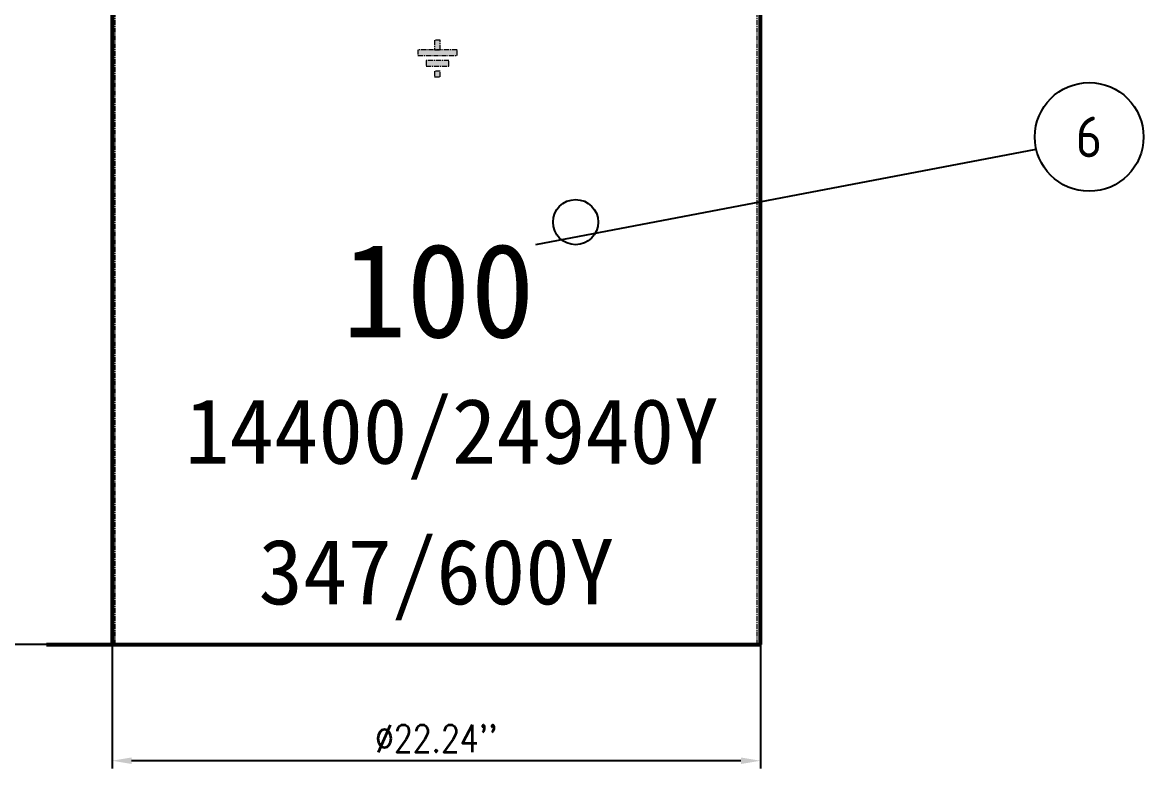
# Model space of a CAD drawing. Header units: millimetres. Extents: x 119255 to 128417, y -8474 to -5389.
# Drawn here: x 125142 to 125999, y -7400 to -6829 of the extents above; entities that cross this region are included whole.
import ezdxf
from ezdxf.enums import TextEntityAlignment as Align

# ---------------------------------------------------------------- set-up
doc = ezdxf.new("R2010")
doc.units = ezdxf.units.MM
doc.header["$LTSCALE"] = 3
doc.linetypes.add('CENTER', pattern=[2, 1.25, -0.25, 0.25, -0.25])
doc.linetypes.add('HIDDEN', pattern=[0.375, 0.25, -0.125])
for name, color, linetype in [('4', 2, 'HIDDEN'), ('A', 3, 'Continuous'), ('S', 254, 'Continuous')]:
    doc.layers.add(name, color=color, linetype=linetype)
for name, color, linetype, lineweight in [('图层1', 1, 'CENTER', 13), ('标注、文本', 3, 'Continuous', 25), ('粗实线', 4, 'Continuous', 53)]:
    doc.layers.add(name, color=color, linetype=linetype, lineweight=lineweight)
doc.styles.add('chinese', font='simhei.ttf')
doc.styles.add('ST_WIN', font='isocp2.shx', dxfattribs={"bigfont": 'hzdxfst.shx'})
doc.styles.add('TH_GBDIM', font='romans.shx', dxfattribs={"width": 0.8, "bigfont": 'gbcbig.shx'})
doc.dimstyles.new('TH_GBDIM1', dxfattribs={"dimscale": 3, "dimtxt": 3.5, "dimasz": 2.5, "dimexe": 2, "dimexo": 0, "dimgap": 1.5, "dimtad": 1, "dimdec": 1, "dimzin": 0, "dimdsep": 46, "dimtxsty": 'TH_GBDIM', "dimcen": 2.5, "dimclrd": 3, "dimclre": 256, "dimclrt": 2, "dimadec": 0, "dimazin": 0, "dimtfac": 0.714286, "dimtdec": 1, "dimtmove": 0, "dimatfit": 3, "dimfxl": 1, "dimtzin": 0, "dimlwd": -1, "dimlwe": -1, "dimarcsym": 0})

# ---------------------------------------------------------------- blocks, each defined once
blk = doc.blocks.new('*D16')
at = {"layer": 'Defpoints', "color": 0, "transparency": 16777216}
for p in [(125210.07, -7304.59), (125706.07, -7304.59), (125210.07, -7393.58)]:
    blk.add_point(p, dxfattribs=at)
at = {"layer": '标注、文本', "transparency": 16777216}
for p, q in [((125210.07, -7304.59), (125210.07, -7399.58)), ((125706.07, -7304.59), (125706.07, -7399.58))]:
    blk.add_line(p, q, dxfattribs=at)
at = {"layer": '标注、文本', "color": 3, "transparency": 16777216}
blk.add_line((125691.07, -7393.58), (125225.07, -7393.58), dxfattribs=at)
for points in [[(125225.07, -7391.08), (125225.07, -7396.08), (125210.07, -7393.58)], [(125691.07, -7391.08), (125691.07, -7396.08), (125706.07, -7393.58)]]:
    blk.add_solid(points, dxfattribs=at)
at = {"layer": '标注、文本', "color": 2, "transparency": 16777216, "insert": (125458.07, -7376.58), "char_height": 21, "attachment_point": 5, "style": 'TH_GBDIM'}
blk.add_mtext("%%C22.24''", dxfattribs=at)
blk = doc.blocks.new('*D12')
at = {"layer": 'Defpoints', "color": 0, "transparency": 16777216}
for p in [(125054.66, -6209.75), (125291.73, -6209.75), (125212.57, -7304.59)]:
    blk.add_point(p, dxfattribs=at)
at = {"layer": '标注、文本', "transparency": 16777216}
for p, q in [((125291.73, -6209.75), (125048.66, -6209.75)), ((125212.57, -7304.59), (125048.66, -7304.59))]:
    blk.add_line(p, q, dxfattribs=at)
at = {"layer": '标注、文本', "color": 3, "transparency": 16777216}
blk.add_line((125054.66, -7289.59), (125054.66, -6224.75), dxfattribs=at)
for points in [[(125052.16, -6224.75), (125057.16, -6224.75), (125054.66, -6209.75)], [(125052.16, -7289.59), (125057.16, -7289.59), (125054.66, -7304.59)]]:
    blk.add_solid(points, dxfattribs=at)
at = {"layer": '标注、文本', "color": 2, "transparency": 16777216, "insert": (125039.66, -6757.17), "char_height": 21, "attachment_point": 5, "rotation": 90, "style": 'TH_GBDIM'}
blk.add_mtext('45.1', dxfattribs=at)

msp = doc.modelspace()

# ---------------------------------------------------------------- hatches: boundary and pattern name
at = {"layer": '图层1'}
h = msp.add_hatch(color=256, dxfattribs=at)
h.dxf.hatch_style = 1
h.paths.add_polyline_path([(125473.97, -6849.64), (125444.04, -6849.64), (125444.04, -6853.97), (125473.97, -6853.97)])
h.paths.add_polyline_path([(125461.18, -6842.49), (125456.83, -6842.49), (125456.83, -6849.64), (125461.18, -6849.64)])
h.paths.add_polyline_path([(125467.57, -6857.89), (125450.44, -6857.89), (125450.44, -6862.23), (125467.57, -6862.23)])
h.paths.add_polyline_path([(125461.17, -6866.15), (125456.84, -6866.15), (125456.84, -6870.48), (125461.17, -6870.48)])

# ---------------------------------------------------------------- linework, layer by layer
at = {"layer": 'A'}
msp.add_line((125534.14, -6998.77), (125916.92, -6925.66), dxfattribs=at)
msp.add_circle((125957.45, -6916.38), 41.58, dxfattribs=at)
at = {"layer": '图层1'}
for points in [[(125212.57, -7304.59), (125212.57, -6486.98), (125210.07, -6486.98, -1), (125210.07, -6477.98), (125212.57, -6477.98), (125212.57, -6462.48)], [(125703.57, -7304.59), (125703.57, -6486.98), (125706.07, -6486.98, 1), (125706.07, -6477.98), (125703.57, -6477.98), (125703.57, -6462.48)]]:
    msp.add_lwpolyline(points, format="xyb", dxfattribs=at)
for points in [[(125456.83, -6849.64), (125461.18, -6849.64), (125461.18, -6842.49), (125456.83, -6842.49)], [(125444.04, -6853.97), (125473.97, -6853.97), (125473.97, -6849.64), (125444.04, -6849.64)], [(125450.44, -6862.23), (125467.57, -6862.23), (125467.57, -6857.89), (125450.44, -6857.89)], [(125456.84, -6870.48), (125461.17, -6870.48), (125461.17, -6866.15), (125456.84, -6866.15)]]:
    msp.add_lwpolyline(points, close=True, dxfattribs=at)
at = {"layer": '标注、文本'}
msp.add_circle((125564.65, -6981.55), 17.26, dxfattribs=at)
at = {"layer": '粗实线', "ltscale": 2}
for p, q in [((125210.07, -6489.48), (125210.07, -7304.59)), ((125706.07, -7304.59), (125706.07, -6489.48)), ((125160.07, -7304.59), (125706.07, -7304.59))]:
    msp.add_line(p, q, dxfattribs=at)

# ---------------------------------------------------------------- texts
at = {"layer": '4', "style": 'chinese'}
for s, height, p in [('100', 72, (125386.32, -7069.76)), ('347/600Y', 50, (125322.09, -7273.98))]:
    msp.add_text(s, height=height, dxfattribs=at).set_placement(p)
msp.add_text('14400/24940Y', height=50, dxfattribs=at).set_placement((125469.99, -7166.43), align=Align.CENTER)
at = {"layer": 'S', "color": 7, "style": 'ST_WIN'}
msp.add_text('6', height=31.18, dxfattribs=at).set_placement((125957.29, -6916.38), align=Align.MIDDLE)

# ---------------------------------------------------------------- dimensions: what is measured, and where the dimension line sits
at = {"layer": '标注、文本'}
dim = msp.add_linear_dim(base=(125054.66, -6209.75), p1=(125212.57, -7304.59), p2=(125291.73, -6209.75), angle=90, text='45.1', dimstyle='TH_GBDIM1', override={"dimtxt": 7, "dimasz": 5}, dxfattribs=at)
dim.commit()
dim.dimension.update_dxf_attribs({"geometry": '*D12', "text_midpoint": (125039.66, -6757.17)})
dim = msp.add_linear_dim(base=(125210.07, -7393.58), p1=(125706.07, -7304.59), p2=(125210.07, -7304.59), text="%%C22.24''", dimstyle='TH_GBDIM1', override={"dimtxt": 7, "dimasz": 5}, dxfattribs=at)
dim.commit()
dim.dimension.update_dxf_attribs({"geometry": '*D16', "text_midpoint": (125458.07, -7376.58)})

doc.saveas('drawing.dxf')
